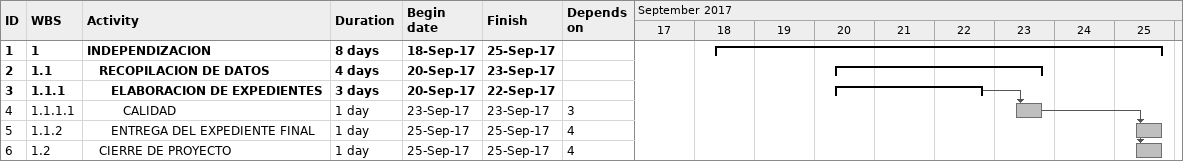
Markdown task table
| ID | WBS | Task | Duration | Start | Finish | Predecessors |
|---|---|---|---|---|---|---|
| 1 | 1 | **INDEPENDIZACION** | 8d | 2017-09-18 | 2017-09-25 |  |
| 2 | 1.1 | **RECOPILACION DE DATOS** | 4d | 2017-09-20 | 2017-09-23 |  |
| 3 | 1.1.1 | **ELABORACION DE EXPEDIENTES** | 3d | 2017-09-20 | 2017-09-22 |  |
| 4 | 1.1.1.1 | CALIDAD | 1d | 2017-09-23 | 2017-09-23 | 3 |
| 5 | 1.1.2 | ENTREGA DEL EXPEDIENTE FINAL | 1d | 2017-09-25 | 2017-09-25 | 4 |
| 6 | 1.2 | CIERRE DE PROYECTO | 1d | 2017-09-25 | 2017-09-25 | 4 |
